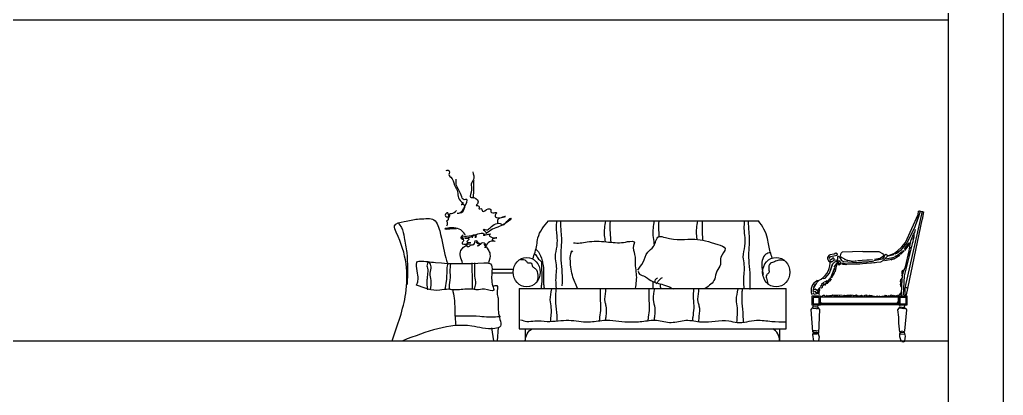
# Model space of a CAD drawing. Header units: inches. Extents: x 11 to 53.5, y 7.4 to 32.2.
# Drawn here: x 47.49 to 53.52, y 19.76 to 22.06 of the extents above; entities that cross this region are included whole.
import ezdxf

# ---------------------------------------------------------------- set-up
doc = ezdxf.new("R2010")
doc.units = ezdxf.units.IN
doc.header["$MEASUREMENT"] = 0
for name, color, linetype in [('02', 2, 'Continuous'), ('1', 1, 'Continuous'), ('kadrbm', 4, 'Continuous')]:
    doc.layers.add(name, color=color, linetype=linetype)

# ---------------------------------------------------------------- blocks, each defined once
blk = doc.blocks.new('kadrbm')
at = {"layer": 'kadrbm', "color": 4}
blk.add_lwpolyline([(0, 0), (0, 24.7972), (21, 24.7972), (21, 0), (0, 0)], close=True, dxfattribs=at)
blk.add_lwpolyline([(20.6631, 0.3257), (20.6631, 24.4603), (0.3369, 24.4603), (0.3369, 0.3257), (20.6631, 0.3257)], dxfattribs=at)

msp = doc.modelspace()

# ---------------------------------------------------------------- linework, layer by layer
at = {"layer": '02'}
for p, q in [((53.0249, 20.8836), (52.9207, 20.4237)), ((52.9216, 20.6929), (52.999, 20.8644)), ((53.0118, 20.8833), (52.978, 20.7818)), ((52.9924, 20.8176), (53.0066, 20.8571)), ((52.999, 20.8644), (53.0024, 20.885)), ((53.0024, 20.885), (53.008, 20.887)), ((53.008, 20.887), (53.0324, 20.88)), ((53.0324, 20.88), (53.0239, 20.8331)), ((53.0221, 20.8312), (52.9273, 20.3715)), ((52.978, 20.7818), (52.931, 20.6912)), ((52.9551, 20.7029), (52.9712, 20.7443)), ((52.9712, 20.7443), (52.9785, 20.7538)), ((52.9752, 20.7294), (52.9749, 20.7462)), ((52.9785, 20.7538), (52.9838, 20.7726)), ((52.931, 20.6912), (52.8907, 20.6438)), ((52.8997, 20.6664), (52.9216, 20.6929)), ((52.9734, 20.7256), (52.914, 20.489)), ((52.9167, 20.6536), (52.9441, 20.6896)), ((52.9188, 20.6443), (52.9517, 20.686)), ((52.945, 20.641), (52.9551, 20.7029)), ((52.9517, 20.686), (52.9515, 20.6953)), ((52.9647, 20.6881), (52.9683, 20.6994)), ((52.9699, 20.7106), (52.9752, 20.7294)), ((52.4854, 20.6218), (52.4593, 20.6176)), ((52.4947, 20.6275), (52.4854, 20.6218)), ((52.506, 20.6203), (52.4947, 20.6275)), ((52.5042, 20.6146), (52.506, 20.6203)), ((52.5249, 20.6112), (52.5283, 20.6281)), ((52.5283, 20.6281), (52.5357, 20.6357)), ((52.5357, 20.6357), (52.659, 20.6398)), ((52.6609, 20.6379), (52.7581, 20.6377)), ((52.7581, 20.6377), (52.7807, 20.6251)), ((52.8014, 20.6198), (52.7663, 20.5949)), ((52.7807, 20.6251), (52.7884, 20.6177)), ((52.7884, 20.6177), (52.7923, 20.6047)), ((52.8146, 20.6107), (52.8014, 20.6198)), ((52.8165, 20.6107), (52.8519, 20.6188)), ((52.8202, 20.6127), (52.8555, 20.6282)), ((52.8505, 20.5926), (52.8875, 20.6157)), ((52.8555, 20.6282), (52.8739, 20.6416)), ((52.8577, 20.6058), (52.8725, 20.6154)), ((52.8907, 20.6438), (52.8593, 20.6208)), ((52.8633, 20.6078), (52.902, 20.6384)), ((52.8667, 20.6266), (52.8833, 20.6381)), ((52.8739, 20.6416), (52.8997, 20.6664)), ((52.8911, 20.6195), (52.9059, 20.6328)), ((52.9094, 20.6423), (52.9039, 20.6366)), ((52.9039, 20.6366), (52.9039, 20.6366)), ((52.9059, 20.6328), (52.9132, 20.6423)), ((52.9224, 20.6481), (52.9167, 20.6536)), ((52.9224, 20.5434), (52.945, 20.641)), ((52.938, 20.6128), (52.9468, 20.6429)), ((52.9455, 20.6092), (52.9491, 20.6186)), ((52.9485, 20.656), (52.952, 20.6654)), ((52.4541, 20.595), (52.4633, 20.6064)), ((52.4557, 20.5053), (52.4753, 20.5599)), ((52.4636, 20.5859), (52.4579, 20.5895)), ((52.4633, 20.6064), (52.5042, 20.6146)), ((52.4675, 20.5766), (52.475, 20.5767)), ((52.4682, 20.5392), (52.4771, 20.5618)), ((52.4692, 20.586), (52.4764, 20.601)), ((52.475, 20.5767), (52.4823, 20.5843)), ((52.4753, 20.5599), (52.49, 20.5751)), ((52.4764, 20.601), (52.4821, 20.5955)), ((52.4821, 20.5955), (52.4823, 20.5862)), ((52.4823, 20.5843), (52.5085, 20.5867)), ((52.4868, 20.5451), (52.5069, 20.5717)), ((52.49, 20.5751), (52.5141, 20.583)), ((52.4998, 20.5472), (52.4996, 20.5585)), ((52.4996, 20.5585), (52.5165, 20.555)), ((52.5047, 20.5866), (52.5084, 20.5923)), ((52.5051, 20.5642), (52.5368, 20.5685)), ((52.5069, 20.5717), (52.5199, 20.5756)), ((52.5081, 20.6072), (52.5118, 20.6091)), ((52.5084, 20.5923), (52.5081, 20.6072)), ((52.5109, 20.5568), (52.5182, 20.5644)), ((52.5118, 20.6091), (52.5175, 20.6036)), ((52.5145, 20.5643), (52.5125, 20.5699)), ((52.5141, 20.583), (52.5256, 20.5701)), ((52.5165, 20.555), (52.5239, 20.5589)), ((52.5175, 20.6055), (52.523, 20.6093)), ((52.5175, 20.6036), (52.5291, 20.5833)), ((52.523, 20.6093), (52.5269, 20.6019)), ((52.531, 20.5833), (52.5234, 20.5869)), ((52.5239, 20.5589), (52.5238, 20.5645)), ((52.5684, 20.5802), (52.5269, 20.6019)), ((52.5291, 20.5833), (52.5423, 20.576)), ((52.537, 20.5572), (52.5313, 20.5627)), ((52.5368, 20.5685), (52.5613, 20.5614)), ((52.5406, 20.5648), (52.537, 20.5572)), ((52.5423, 20.576), (52.6247, 20.57)), ((52.5576, 20.5557), (52.5426, 20.5573)), ((52.5796, 20.5804), (52.5477, 20.5855)), ((52.5482, 20.5574), (52.5537, 20.5631)), ((52.5613, 20.5614), (52.5576, 20.5557)), ((52.5631, 20.5614), (52.5743, 20.5616)), ((52.5743, 20.5616), (52.6192, 20.5624)), ((52.589, 20.5787), (52.5796, 20.5804)), ((52.589, 20.5787), (52.6021, 20.5789)), ((52.6021, 20.5789), (52.6133, 20.581)), ((52.6133, 20.581), (52.6226, 20.5812)), ((52.6192, 20.5624), (52.6323, 20.5626)), ((52.6247, 20.57), (52.634, 20.572)), ((52.6282, 20.5813), (52.6861, 20.586)), ((52.6323, 20.5626), (52.6416, 20.5628)), ((52.634, 20.572), (52.6545, 20.5724)), ((52.6416, 20.5628), (52.6584, 20.5631)), ((52.6545, 20.5724), (52.6601, 20.5743)), ((52.6584, 20.5631), (52.707, 20.5677)), ((52.6601, 20.5743), (52.69, 20.5749)), ((52.6861, 20.586), (52.6992, 20.5862)), ((52.69, 20.5749), (52.6993, 20.5769)), ((52.6992, 20.5862), (52.7197, 20.5885)), ((52.6993, 20.5769), (52.7199, 20.5773)), ((52.707, 20.5677), (52.7144, 20.5678)), ((52.7144, 20.5678), (52.7275, 20.5699)), ((52.7199, 20.5773), (52.7273, 20.5793)), ((52.7795, 20.5895), (52.7273, 20.5793)), ((52.7275, 20.5699), (52.7368, 20.5701)), ((52.7663, 20.5949), (52.7328, 20.5887)), ((52.7368, 20.5701), (52.7461, 20.5721)), ((52.7461, 20.5721), (52.7704, 20.5744)), ((52.7514, 20.5909), (52.7589, 20.5929)), ((52.7704, 20.5744), (52.7852, 20.5821)), ((52.7719, 20.5987), (52.7829, 20.6083)), ((52.7923, 20.6047), (52.7795, 20.5895)), ((52.7852, 20.5821), (52.8146, 20.6107)), ((52.7927, 20.5823), (52.8505, 20.5926)), ((52.8019, 20.5918), (52.8522, 20.602)), ((52.8338, 20.5867), (52.8523, 20.5945)), ((52.8355, 20.5961), (52.8485, 20.6019)), ((52.43, 20.475), (52.4557, 20.5053)), ((52.4629, 20.5204), (52.4683, 20.5336)), ((52.4673, 20.4812), (52.4887, 20.5396)), ((52.4857, 20.4965), (52.4782, 20.502)), ((52.4784, 20.4908), (52.4874, 20.5096)), ((52.4874, 20.5096), (52.4798, 20.517)), ((52.4928, 20.5228), (52.4833, 20.5283)), ((52.4887, 20.5396), (52.4868, 20.5451)), ((52.4873, 20.5134), (52.4929, 20.5172)), ((52.4929, 20.5172), (52.4998, 20.5472)), ((52.899, 20.4888), (52.9082, 20.502)), ((52.9023, 20.5169), (52.9059, 20.5244)), ((52.9049, 20.4758), (52.9023, 20.5169)), ((52.9059, 20.5244), (52.9097, 20.5226)), ((52.9082, 20.502), (52.9098, 20.5151)), ((52.9098, 20.5151), (52.9224, 20.5434)), ((52.3763, 20.446), (52.3582, 20.4158)), ((52.3599, 20.4214), (52.3708, 20.4384)), ((52.391, 20.4593), (52.3782, 20.4479)), ((52.3798, 20.461), (52.391, 20.4593)), ((52.3929, 20.4612), (52.4059, 20.4671)), ((52.4083, 20.4353), (52.4065, 20.4278)), ((52.4212, 20.4468), (52.4083, 20.4353)), ((52.4141, 20.4242), (52.4269, 20.4394)), ((52.417, 20.4729), (52.43, 20.475)), ((52.4267, 20.4506), (52.4323, 20.4545)), ((52.4269, 20.4394), (52.4455, 20.4435)), ((52.4323, 20.4545), (52.4415, 20.4602)), ((52.4326, 20.4339), (52.4362, 20.4452)), ((52.4362, 20.4452), (52.449, 20.4566)), ((52.4415, 20.4602), (52.4602, 20.4587)), ((52.4455, 20.4472), (52.451, 20.4492)), ((52.4455, 20.4435), (52.4455, 20.4472)), ((52.449, 20.4566), (52.4563, 20.4698)), ((52.451, 20.4492), (52.4547, 20.453)), ((52.4547, 20.453), (52.4546, 20.4586)), ((52.4581, 20.4736), (52.4766, 20.4851)), ((52.4657, 20.4644), (52.4581, 20.4736)), ((52.4602, 20.4587), (52.4694, 20.4701)), ((52.4712, 20.4738), (52.4673, 20.4812)), ((52.4766, 20.4851), (52.4727, 20.4926)), ((52.8907, 20.4325), (52.8942, 20.4457)), ((52.8922, 20.4531), (52.8939, 20.4644)), ((52.8998, 20.4439), (52.8922, 20.4531)), ((52.8939, 20.4644), (52.9049, 20.4758)), ((52.8972, 20.3784), (52.9013, 20.4683)), ((52.914, 20.489), (52.9086, 20.3712)), ((52.3582, 20.4158), (52.3548, 20.3933)), ((52.355, 20.3839), (52.3626, 20.3766)), ((52.3695, 20.4066), (52.3565, 20.4008)), ((52.3698, 20.3917), (52.3568, 20.3877)), ((52.3626, 20.3766), (52.3886, 20.3827)), ((52.396, 20.3884), (52.3695, 20.4066)), ((52.3793, 20.3806), (52.3698, 20.3917)), ((52.3794, 20.3769), (52.3793, 20.3806)), ((52.3811, 20.3863), (52.3977, 20.4015)), ((52.3846, 20.4013), (52.3993, 20.4165)), ((52.3905, 20.3827), (52.396, 20.3884)), ((52.3944, 20.3715), (52.3905, 20.3827)), ((52.3977, 20.4015), (52.3956, 20.4127)), ((52.4065, 20.4278), (52.3992, 20.4221)), ((52.3993, 20.4165), (52.4068, 20.4148)), ((52.4068, 20.4148), (52.4142, 20.4186)), ((52.4142, 20.4186), (52.4141, 20.4242)), ((52.4251, 20.4338), (52.4326, 20.4339)), ((52.8787, 20.3669), (52.8952, 20.3859)), ((52.8897, 20.3783), (52.8973, 20.3728)), ((52.8945, 20.4289), (52.8907, 20.4325)), ((52.9, 20.4327), (52.8908, 20.4251)), ((52.8908, 20.4251), (52.8946, 20.4214)), ((52.9198, 20.3714), (52.9209, 20.4144)), ((52.9207, 20.4237), (52.9302, 20.4145)), ((52.9209, 20.4144), (52.9246, 20.4182)), ((52.4027, 20.3287), (52.3881, 20.3079)), ((52.4058, 20.3624), (52.4188, 20.3701)), ((52.4188, 20.3701), (52.4244, 20.3702)), ((52.4244, 20.3702), (52.4301, 20.3647)), ((52.4301, 20.3647), (52.4711, 20.3691)), ((52.4376, 20.3648), (52.4431, 20.3705)), ((52.4506, 20.3688), (52.4563, 20.3614)), ((52.4563, 20.3614), (52.4619, 20.3615)), ((52.4619, 20.3615), (52.4767, 20.3711)), ((52.4767, 20.3711), (52.5347, 20.3702)), ((52.4824, 20.3675), (52.4824, 20.3637)), ((52.4824, 20.3637), (52.5067, 20.366)), ((52.4955, 20.364), (52.4917, 20.3695)), ((52.5086, 20.3623), (52.5143, 20.3624)), ((52.5143, 20.3624), (52.5217, 20.3663)), ((52.5236, 20.3626), (52.5329, 20.3627)), ((52.5385, 20.3628), (52.5366, 20.3665)), ((52.5385, 20.3628), (52.5442, 20.3629)), ((52.5403, 20.3703), (52.5554, 20.3613)), ((52.5442, 20.3629), (52.5515, 20.3705)), ((52.5515, 20.3705), (52.559, 20.3688)), ((52.5554, 20.3613), (52.5646, 20.3708)), ((52.5646, 20.3708), (52.587, 20.3712)), ((52.5872, 20.3618), (52.5647, 20.3633)), ((52.5741, 20.3635), (52.5758, 20.3691)), ((52.587, 20.3712), (52.6451, 20.3628)), ((52.5872, 20.3618), (52.5926, 20.3694)), ((52.6039, 20.3658), (52.6225, 20.3718)), ((52.604, 20.3621), (52.6039, 20.3658)), ((52.6225, 20.3718), (52.6282, 20.3663)), ((52.6282, 20.3663), (52.6394, 20.3683)), ((52.6376, 20.3627), (52.6525, 20.3704)), ((52.6451, 20.3628), (52.6526, 20.363)), ((52.6525, 20.3704), (52.6601, 20.3631)), ((52.6526, 20.363), (52.6581, 20.3668)), ((52.675, 20.3615), (52.6675, 20.3651)), ((52.6712, 20.367), (52.6786, 20.3709)), ((52.6786, 20.3709), (52.6862, 20.3635)), ((52.69, 20.3617), (52.6788, 20.3615)), ((52.6824, 20.3691), (52.69, 20.3617)), ((52.6918, 20.3674), (52.7049, 20.362)), ((52.6974, 20.3637), (52.7029, 20.3694)), ((52.7029, 20.3694), (52.7198, 20.3679)), ((52.7049, 20.362), (52.7086, 20.3658)), ((52.7086, 20.3658), (52.7124, 20.3621)), ((52.7124, 20.3621), (52.718, 20.3622)), ((52.718, 20.3622), (52.7329, 20.3662)), ((52.7255, 20.3624), (52.7311, 20.3625)), ((52.7311, 20.3625), (52.7535, 20.3666)), ((52.7465, 20.3621), (52.7521, 20.3622)), ((52.7521, 20.3622), (52.767, 20.3662)), ((52.7595, 20.3624), (52.7652, 20.3625)), ((52.7652, 20.3625), (52.7875, 20.3666)), ((52.7816, 20.3633), (52.8059, 20.3619)), ((52.7946, 20.3654), (52.7983, 20.3692)), ((52.7983, 20.3692), (52.8077, 20.3675)), ((52.8059, 20.3619), (52.8226, 20.3678)), ((52.8114, 20.3657), (52.8134, 20.362)), ((52.8134, 20.362), (52.8433, 20.3607)), ((52.8226, 20.3678), (52.8245, 20.366)), ((52.8283, 20.366), (52.8338, 20.3717)), ((52.8338, 20.3717), (52.8394, 20.3681)), ((52.8377, 20.3624), (52.845, 20.3701)), ((52.8433, 20.3607), (52.8544, 20.3683)), ((52.845, 20.3701), (52.8545, 20.3627)), ((52.8544, 20.3683), (52.8769, 20.3631)), ((52.8545, 20.3627), (52.8731, 20.3705)), ((52.8795, 20.3202), (52.8719, 20.3275)), ((52.8731, 20.3705), (52.8787, 20.3669)), ((52.8778, 20.3145), (52.8835, 20.309)), ((52.8973, 20.3728), (52.8955, 20.3672)), ((52.9273, 20.3715), (52.9161, 20.3657)), ((52.9172, 20.3059), (52.93, 20.3229)), ((52.3436, 20.2828), (52.3583, 20.298)), ((52.3535, 20.1446), (52.3436, 20.2828)), ((52.3563, 20.3092), (52.3546, 20.2998)), ((52.3546, 20.2998), (52.3677, 20.2982)), ((52.3824, 20.3096), (52.3563, 20.3092)), ((52.3772, 20.2871), (52.3566, 20.2886)), ((52.3771, 20.2965), (52.3677, 20.2982)), ((52.3845, 20.2966), (52.3771, 20.2965)), ((52.3772, 20.2871), (52.3884, 20.291)), ((52.3862, 20.306), (52.3824, 20.3096)), ((52.3845, 20.2985), (52.3862, 20.306)), ((52.3979, 20.2819), (52.3845, 20.2966)), ((52.391, 20.1378), (52.3979, 20.2819)), ((52.8746, 20.2808), (52.8893, 20.2979)), ((52.881, 20.2342), (52.8746, 20.2808)), ((52.8854, 20.3035), (52.8891, 20.311)), ((52.9119, 20.2871), (52.8857, 20.2904)), ((52.8891, 20.311), (52.9171, 20.3096)), ((52.8893, 20.2979), (52.9136, 20.2946)), ((52.9156, 20.2909), (52.9119, 20.2871)), ((52.9136, 20.2946), (52.9172, 20.3059)), ((52.9307, 20.2799), (52.9136, 20.2946)), ((52.918, 20.1507), (52.9307, 20.2799)), ((52.8817, 20.1987), (52.881, 20.2342)), ((52.8882, 20.1427), (52.8817, 20.1987)), ((52.3721, 20.1505), (52.3534, 20.1521)), ((52.3629, 20.141), (52.3535, 20.1446)), ((52.3538, 20.1297), (52.3592, 20.141)), ((52.3575, 20.1335), (52.3649, 20.1336)), ((52.3629, 20.141), (52.3816, 20.1414)), ((52.3649, 20.1336), (52.3799, 20.1339)), ((52.3721, 20.1505), (52.3796, 20.1507)), ((52.389, 20.149), (52.3796, 20.1507)), ((52.3799, 20.1339), (52.391, 20.1378)), ((52.3816, 20.1414), (52.3872, 20.1415)), ((52.8865, 20.1334), (52.885, 20.1165)), ((52.8958, 20.141), (52.8865, 20.1334)), ((52.8901, 20.1465), (52.8975, 20.1485)), ((52.9163, 20.1395), (52.8958, 20.141)), ((52.905, 20.1468), (52.8975, 20.1485)), ((52.905, 20.1468), (52.9143, 20.1469)), ((52.9143, 20.1469), (52.918, 20.1507)), ((52.9223, 20.119), (52.9163, 20.1432)), ((52.3601, 20.0886), (52.3538, 20.1297)), ((52.3845, 20.0872), (52.3601, 20.0886)), ((52.39, 20.0929), (52.3845, 20.0872)), ((52.3874, 20.1321), (52.3933, 20.1154)), ((52.3933, 20.1154), (52.39, 20.0929)), ((52.885, 20.1165), (52.8967, 20.0868)), ((52.8884, 20.1315), (52.9165, 20.132)), ((52.9005, 20.085), (52.9136, 20.0852)), ((52.9099, 20.0833), (52.9172, 20.0909)), ((52.9172, 20.0909), (52.9223, 20.119))]:
    msp.add_line(p, q, dxfattribs=at)
for points in [[(50.7348, 20.826), (52.0214, 20.826)], [(50.3887, 20.53), (50.5198, 20.53)], [(50.3887, 20.506), (50.5198, 20.506)], [(50.5539, 20.4367), (50.5539, 20.436)], [(50.5539, 20.41), (52.1912, 20.41)], [(50.5539, 20.41), (50.5539, 20.1642)], [(52.1912, 20.1642), (52.1912, 20.41)], [(52.4006, 20.3102), (52.4006, 20.3629), (52.3492, 20.3629), (52.3492, 20.3102), (52.4006, 20.3102)], [(52.8804, 20.3203), (52.8804, 20.3575), (52.3999, 20.3575), (52.3999, 20.3203), (52.8804, 20.3203)], [(52.9331, 20.3102), (52.9331, 20.3629), (52.8816, 20.3629), (52.8816, 20.3102), (52.9331, 20.3102)], [(52.8804, 20.3115), (52.3943, 20.3115)], [(50.3852, 20.1689), (50.3968, 20.091)], [(50.4256, 20.1718), (50.4199, 20.091)], [(50.5539, 20.1642), (52.1912, 20.1642)], [(50.5925, 20.1642), (50.5925, 20.0907)], [(52.1504, 20.1642), (52.1504, 20.0907)]]:
    msp.add_lwpolyline(points, dxfattribs=at)
for points in [[(52.394, 20.3169), (52.394, 20.3563), (52.3558, 20.3563), (52.3558, 20.3169)], [(52.9265, 20.3169), (52.9265, 20.3563), (52.8883, 20.3563), (52.8883, 20.3169)]]:
    msp.add_lwpolyline(points, close=True, dxfattribs=at)
for points in [[(50.5925, 20.0907, -0.259126), (50.6342, 20.1645)], [(52.1504, 20.0907, 0.259126), (52.1087, 20.1645)]]:
    msp.add_lwpolyline(points, format="xyb", dxfattribs=at)
for centre, radius, start, end in [((52.4672, 20.5953), 0.0224, 109.43495, 266.60129), ((52.3254, 20.5778), 0.1365, 305.99202, 1.7639), ((52.407, 20.3998), 0.0636, 113.98872, 204.62938)]:
    msp.add_arc(centre, radius, start, end, dxfattribs=at)
for centre in [(50.601, 20.5106), (52.1298, 20.5106)]:
    msp.add_ellipse(centre, major_axis=(0, -0.0904), ratio=0.92, dxfattribs=at)
for points in [[(50.1081, 21.1339), (50.1193, 21.1358), (50.1268, 21.1302), (50.1249, 21.1022), (50.1361, 21.0928), (50.1585, 21.0443), (50.1753, 21.0126), (50.2015, 20.9416), (50.2108, 20.9323), (50.1996, 20.9248), (50.2127, 20.9267), (50.2164, 20.8968), (50.2071, 20.8781), (50.1753, 20.8706)], [(50.2706, 21.1246), (50.2743, 21.0779), (50.2612, 21.0499), (50.2631, 21.0144), (50.2575, 20.9696), (50.2762, 20.9677), (50.3004, 20.9304), (50.2911, 20.9192), (50.3079, 20.9155), (50.3098, 20.8986), (50.321, 20.9005), (50.3303, 20.8856), (50.3658, 20.8986), (50.3807, 20.8949), (50.3807, 20.88), (50.3938, 20.8744), (50.4162, 20.8744), (50.4069, 20.8594), (50.4087, 20.8501), (50.4704, 20.852), (50.4442, 20.8445), (50.4218, 20.8277), (50.4218, 20.8221), (50.4218, 20.809)], [(50.1847, 20.8725), (50.2033, 20.8837), (50.2089, 20.8912), (50.2201, 20.9117), (50.2332, 20.9565), (50.2183, 20.9547), (50.1996, 20.9827), (50.1697, 21.0499), (50.1697, 21.0798)], [(50.2762, 21.0723), (50.2743, 21.0406), (50.2743, 21.0144), (50.2724, 20.9752), (50.2687, 20.9621)], [(50.1268, 20.8449), (50.1118, 20.8744), (50.1025, 20.8538), (50.129, 20.8538), (50.1324, 20.8572)], [(50.1107, 20.7945), (50.1163, 20.8101), (50.113, 20.8202), (50.1141, 20.8292), (50.1174, 20.8292), (50.1219, 20.8393), (50.1219, 20.8415), (50.1286, 20.8561), (50.1298, 20.8684), (50.1354, 20.8706), (50.141, 20.8706), (50.1712, 20.8886)], [(49.7761, 20.091), (49.8598, 20.3797), (49.8021, 20.755), (49.7905, 20.7954), (49.8511, 20.8214), (49.932, 20.8358), (49.9839, 20.8387), (50.0244, 20.8358), (50.0677, 20.7636), (50.1052, 20.5991), (50.1139, 20.5673)], [(49.8136, 20.8127), (49.8338, 20.7838), (49.8511, 20.7232), (49.8656, 20.6308), (49.8685, 20.4345)], [(50.3546, 20.7511), (50.3378, 20.7735), (50.3546, 20.7698), (50.377, 20.7829), (50.4461, 20.8053), (50.4517, 20.8015), (50.4984, 20.8389), (50.504, 20.8408), (50.476, 20.8128), (50.433, 20.7903), (50.3919, 20.7735), (50.3509, 20.7455)], [(50.7849, 20.828), (50.7817, 20.7767), (50.7849, 20.7382), (50.7849, 20.6709), (50.7753, 20.6036), (50.7817, 20.5555), (50.7785, 20.4626), (50.7817, 20.4113)], [(50.8073, 20.8248), (50.8105, 20.7575), (50.8137, 20.7094), (50.8105, 20.6453), (50.8105, 20.5844), (50.8169, 20.5074), (50.8169, 20.4273)], [(51.9356, 20.828), (51.9324, 20.7767), (51.9356, 20.7382), (51.9356, 20.6709), (51.926, 20.6036), (51.9324, 20.5555), (51.9292, 20.4626), (51.9324, 20.4081)], [(51.9581, 20.8248), (51.9613, 20.7575), (51.9645, 20.7094), (51.9613, 20.6453), (51.9613, 20.5844), (51.9677, 20.5074), (51.9677, 20.4049)], [(50.2257, 20.7362), (50.166, 20.781), (50.1006, 20.7754), (50.1193, 20.7754), (50.1548, 20.7791), (50.1716, 20.7791)], [(50.2108, 20.7381), (50.1977, 20.7194), (50.2145, 20.7063), (50.2052, 20.6914), (50.2538, 20.6839)], [(50.2164, 20.7138), (50.2015, 20.7231), (50.2313, 20.7306), (50.2762, 20.7362), (50.2351, 20.7194), (50.222, 20.7194), (50.2463, 20.7157), (50.2351, 20.6988), (50.2594, 20.6932)], [(50.2687, 20.7213), (50.2706, 20.7381), (50.2911, 20.7325), (50.2874, 20.7213), (50.2874, 20.7325), (50.3228, 20.7493), (50.3322, 20.7493), (50.3452, 20.7362), (50.3378, 20.7362), (50.3789, 20.7437), (50.3733, 20.7418), (50.377, 20.7287), (50.4181, 20.7213), (50.3901, 20.7101), (50.4087, 20.6988), (50.3826, 20.7007), (50.3471, 20.6615), (50.3509, 20.6764), (50.3247, 20.6895), (50.3154, 20.6802), (50.2986, 20.6708), (50.3135, 20.682), (50.3042, 20.6895)], [(50.2086, 20.5646), (50.1978, 20.6429), (50.2383, 20.6807)], [(50.2464, 20.6915), (50.2302, 20.6753), (50.2464, 20.6672), (50.2599, 20.678), (50.2761, 20.6807), (50.2895, 20.705), (50.3057, 20.6834), (50.2895, 20.6969)], [(50.3378, 20.682), (50.3651, 20.6483), (50.3759, 20.6213), (50.3678, 20.57)], [(50.8874, 20.6901), (50.9291, 20.6901), (50.9708, 20.6966), (51.0894, 20.6966), (51.1952, 20.6934), (51.2465, 20.6998), (51.2593, 20.6966), (51.2561, 20.6741), (51.2625, 20.6196), (51.2657, 20.5491), (51.2721, 20.501), (51.2657, 20.4113)], [(51.2817, 20.5235), (51.3138, 20.5715), (51.3426, 20.6324), (51.3779, 20.6677), (51.4099, 20.7286), (51.4516, 20.7222), (51.6311, 20.7126), (51.7721, 20.6805), (51.817, 20.6549), (51.7914, 20.6036), (51.7882, 20.5587), (51.7657, 20.5171), (51.7529, 20.469), (51.6952, 20.4113)], [(50.9131, 20.4113), (50.881, 20.4914), (50.8682, 20.5908), (50.8746, 20.6357), (50.8778, 20.6421), (50.881, 20.6357)], [(52.0949, 20.6301), (52.066, 20.6205), (52.0444, 20.5821), (52.0493, 20.4972)], [(49.9262, 20.4316), (50.0677, 20.3999), (50.1225, 20.4056), (50.1485, 20.4027), (50.1889, 20.4027), (50.2755, 20.4056), (50.2957, 20.4027), (50.3419, 20.4056), (50.3997, 20.3999), (50.3939, 20.4258), (50.3881, 20.5182), (50.3794, 20.5615), (50.3621, 20.5673), (50.339, 20.5673), (50.0417, 20.5702), (49.9464, 20.5789), (49.9406, 20.5789), (49.9349, 20.4922), (49.9349, 20.4576), (49.9262, 20.4316)], [(49.9984, 20.576), (49.9897, 20.55), (49.9926, 20.5355), (49.9926, 20.4922), (49.9897, 20.4634), (49.9926, 20.4027)], [(50.0013, 20.5731), (50.0128, 20.5442), (50.007, 20.5038), (50.0128, 20.4605), (50.0099, 20.4027)], [(50.1167, 20.5673), (50.1139, 20.55), (50.1081, 20.4547), (50.0994, 20.4027)], [(50.1341, 20.5644), (50.1312, 20.5413), (50.1312, 20.4778), (50.1254, 20.4172), (50.1254, 20.4085)], [(50.264, 20.5673), (50.264, 20.5355), (50.2669, 20.4865), (50.2669, 20.4403), (50.2669, 20.4056)], [(50.2813, 20.5673), (50.2813, 20.5355), (50.2813, 20.4865), (50.2871, 20.4403), (50.2784, 20.4056)], [(50.5637, 20.5876), (50.5958, 20.5812), (50.6086, 20.5683), (50.6246, 20.5683), (50.6374, 20.5459), (50.6535, 20.5331), (50.6695, 20.4914), (50.6695, 20.4754), (50.6599, 20.4433)], [(52.1809, 20.5812), (52.1457, 20.5844), (52.12, 20.5748), (52.0944, 20.5651), (52.0847, 20.5299), (52.0847, 20.5074), (52.0719, 20.4946), (52.0719, 20.4658), (52.0815, 20.4337)], [(51.2849, 20.5171), (51.2881, 20.5042), (51.317, 20.4882), (51.3618, 20.4594), (51.4388, 20.4337), (51.4869, 20.4145), (51.4997, 20.4081)], [(51.3875, 20.4497), (51.3907, 20.4658), (51.4035, 20.4754)], [(51.3971, 20.4401), (51.4067, 20.4562), (51.4324, 20.4786)], [(50.3939, 20.4258), (50.417, 20.4287), (50.4199, 20.3825), (50.4256, 20.3508), (50.4256, 20.3133), (50.4372, 20.2209), (50.4401, 20.1805), (50.4054, 20.166), (50.264, 20.1805), (49.8425, 20.091)], [(50.1456, 20.4056), (50.1572, 20.3508), (50.16, 20.2844), (50.1658, 20.1833)], [(50.1658, 20.244), (50.2293, 20.244), (50.313, 20.2411), (50.4228, 20.2382), (50.4401, 20.2411)], [(50.5637, 20.219), (50.6022, 20.2093), (50.6502, 20.2125), (50.7272, 20.2093), (50.8586, 20.2157), (50.9804, 20.2061), (51.0734, 20.2157), (51.2208, 20.2061), (51.3074, 20.2093), (51.3971, 20.2157), (51.4869, 20.2029), (51.5766, 20.2157), (51.6728, 20.2061), (51.8395, 20.2125), (51.8907, 20.2029), (52.0093, 20.2157), (52.1023, 20.2093), (52.1888, 20.2061)]]:
    msp.add_spline(points, degree=3, dxfattribs=at)
for points, knots in [([(50.6386, 20.5925), (50.6482, 20.6202), (50.6626, 20.6618), (50.6702, 20.7481), (50.7069, 20.7931), (50.7348, 20.826)], [0, 0, 0, 0, 109.715225, 164.717522, 319.974725, 319.974725, 319.974725, 319.974725]), ([(51.083, 20.8248), (51.0784, 20.7948), (51.0719, 20.7521), (51.0802, 20.7099), (51.0818, 20.6973)], [0, 0, 0, 0, 112.475377, 160.127407, 160.127407, 160.127407, 160.127407]), ([(51.1118, 20.8248), (51.1112, 20.8002), (51.1101, 20.7565), (51.1148, 20.7131), (51.1156, 20.694)], [0, 0, 0, 0, 92.15571, 163.700074, 163.700074, 163.700074, 163.700074]), ([(51.3811, 20.8248), (51.3765, 20.7948), (51.3695, 20.7486), (51.3806, 20.699), (51.3816, 20.6788), (51.3818, 20.6748)], [0, 0, 0, 0, 112.475377, 173.108808, 188.403296, 188.403296, 188.403296, 188.403296]), ([(51.4099, 20.8248), (51.4093, 20.8002), (51.4085, 20.7682), (51.4108, 20.7364), (51.4114, 20.7291)], [0, 0, 0, 0, 92.15571, 119.67693, 119.67693, 119.67693, 119.67693]), ([(51.6471, 20.8248), (51.6426, 20.7948), (51.6368, 20.7569), (51.6426, 20.7194), (51.6438, 20.7117)], [0, 0, 0, 0, 112.475377, 141.942796, 141.942796, 141.942796, 141.942796]), ([(51.676, 20.8248), (51.6754, 20.8002), (51.6744, 20.7606), (51.6782, 20.7213), (51.6791, 20.7064)], [0, 0, 0, 0, 92.15571, 148.118503, 148.118503, 148.118503, 148.118503]), ([(52.1057, 20.5971), (52.0971, 20.6222), (52.0843, 20.6615), (52.0761, 20.744), (52.0454, 20.7915), (52.0214, 20.826)], [10.318344, 10.318344, 10.318344, 10.318344, 109.715225, 164.717522, 317.924576, 317.924576, 317.924576, 317.924576]), ([(50.6487, 20.6222), (50.6532, 20.62), (50.6636, 20.6123), (50.6677, 20.5907), (50.6921, 20.5806), (50.6913, 20.5202), (50.6963, 20.469), (50.6899, 20.4231), (50.6887, 20.4145)], [33.002736, 33.002736, 33.002736, 33.002736, 52.087989, 84.391566, 104.42539, 141.366005, 281.602903, 313.906504, 313.906504, 313.906504, 313.906504]), ([(50.6572, 20.6512), (50.663, 20.6465), (50.6822, 20.628), (50.693, 20.5905), (50.7044, 20.5434), (50.7057, 20.4946), (50.7023, 20.4484), (50.7067, 20.422), (50.7079, 20.4145)], [34.701734, 34.701734, 34.701734, 34.701734, 62.587656, 136.251197, 173.191811, 245.424854, 317.546682, 345.878835, 345.878835, 345.878835, 345.878835]), ([(50.7531, 20.41), (50.753, 20.4093), (50.7499, 20.3861), (50.7375, 20.3472), (50.7555, 20.2813), (50.747, 20.2371), (50.7464, 20.2094)], [194.236029, 194.236029, 194.236029, 194.236029, 196.623447, 281.619849, 342.25328, 446.449161, 446.449161, 446.449161, 446.449161]), ([(50.7803, 20.41), (50.7797, 20.4008), (50.7774, 20.3713), (50.7772, 20.316), (50.7849, 20.2594), (50.7857, 20.2228), (50.7857, 20.2119)], [190.255604, 190.255604, 190.255604, 190.255604, 224.70795, 300.836536, 397.332321, 438.291577, 438.291577, 438.291577, 438.291577]), ([(51.0516, 20.41), (51.0521, 20.3902), (51.0485, 20.3498), (51.0576, 20.2914), (51.0484, 20.2459), (51.0462, 20.2204), (51.0458, 20.2131)], [190.836968, 190.836968, 190.836968, 190.836968, 265.264473, 341.498474, 410.083305, 437.573854, 437.573854, 437.573854, 437.573854]), ([(51.0838, 20.41), (51.0837, 20.4051), (51.0822, 20.3776), (51.073, 20.3417), (51.0923, 20.2927), (51.0874, 20.2546), (51.0844, 20.2245), (51.084, 20.2162)], [190.129367, 190.129367, 190.129367, 190.129367, 208.421077, 292.658572, 321.828316, 401.96366, 433.110807, 433.110807, 433.110807, 433.110807]), ([(51.3498, 20.41), (51.3502, 20.3902), (51.3466, 20.3498), (51.3557, 20.2914), (51.3465, 20.2462), (51.3444, 20.2209), (51.3439, 20.2138)], [190.836968, 190.836968, 190.836968, 190.836968, 265.264473, 341.498474, 410.083305, 436.597925, 436.597925, 436.597925, 436.597925]), ([(51.3819, 20.41), (51.3818, 20.4051), (51.3803, 20.3776), (51.3711, 20.3417), (51.3904, 20.2927), (51.3856, 20.2547), (51.3825, 20.2247), (51.3821, 20.2164)], [190.129367, 190.129367, 190.129367, 190.129367, 208.421077, 292.658572, 321.828316, 401.96366, 432.870883, 432.870883, 432.870883, 432.870883]), ([(51.6222, 20.41), (51.6226, 20.3902), (51.619, 20.3498), (51.6282, 20.2914), (51.619, 20.246), (51.6168, 20.2206), (51.6164, 20.2134)], [190.836968, 190.836968, 190.836968, 190.836968, 265.264473, 341.498474, 410.083305, 437.099432, 437.099432, 437.099432, 437.099432]), ([(51.6544, 20.41), (51.6542, 20.4051), (51.6528, 20.3776), (51.6436, 20.3417), (51.6629, 20.2927), (51.6577, 20.2518), (51.6544, 20.219), (51.6543, 20.2079)], [190.129367, 190.129367, 190.129367, 190.129367, 208.421077, 292.658572, 321.828316, 401.96366, 443.368776, 443.368776, 443.368776, 443.368776]), ([(51.8942, 20.41), (51.8941, 20.4093), (51.8911, 20.3861), (51.8786, 20.3472), (51.8972, 20.2793), (51.8873, 20.2331), (51.8875, 20.2033)], [194.236029, 194.236029, 194.236029, 194.236029, 196.623447, 281.619849, 342.25328, 454.038772, 454.038772, 454.038772, 454.038772]), ([(51.9214, 20.41), (51.9208, 20.4008), (51.9185, 20.3713), (51.9183, 20.316), (51.9264, 20.2567), (51.9269, 20.2173), (51.9268, 20.2036)], [190.255604, 190.255604, 190.255604, 190.255604, 224.70795, 300.836536, 397.332321, 448.655162, 448.655162, 448.655162, 448.655162])]:
    msp.add_open_spline(points, degree=3, knots=knots, dxfattribs=at)
for points in [[(51.3749, 20.4528), (51.3745, 20.439), (51.3746, 20.4251), (51.3747, 20.4113)], [(51.4168, 20.4397), (51.4183, 20.4291), (51.4205, 20.4186), (51.4228, 20.4081)]]:
    msp.add_open_spline(points, degree=3, dxfattribs=at)
at = {"layer": '1'}
for p, q in [((32.8586, 22.0579), (53.1849, 22.0579)), ((32.8586, 20.091), (53.1849, 20.091))]:
    msp.add_line(p, q, dxfattribs=at)

# ---------------------------------------------------------------- block references
at = {"layer": 'kadrbm'}
msp.add_blockref('kadrbm', (32.5217, 7.3575), dxfattribs=at)

doc.saveas('drawing.dxf')
